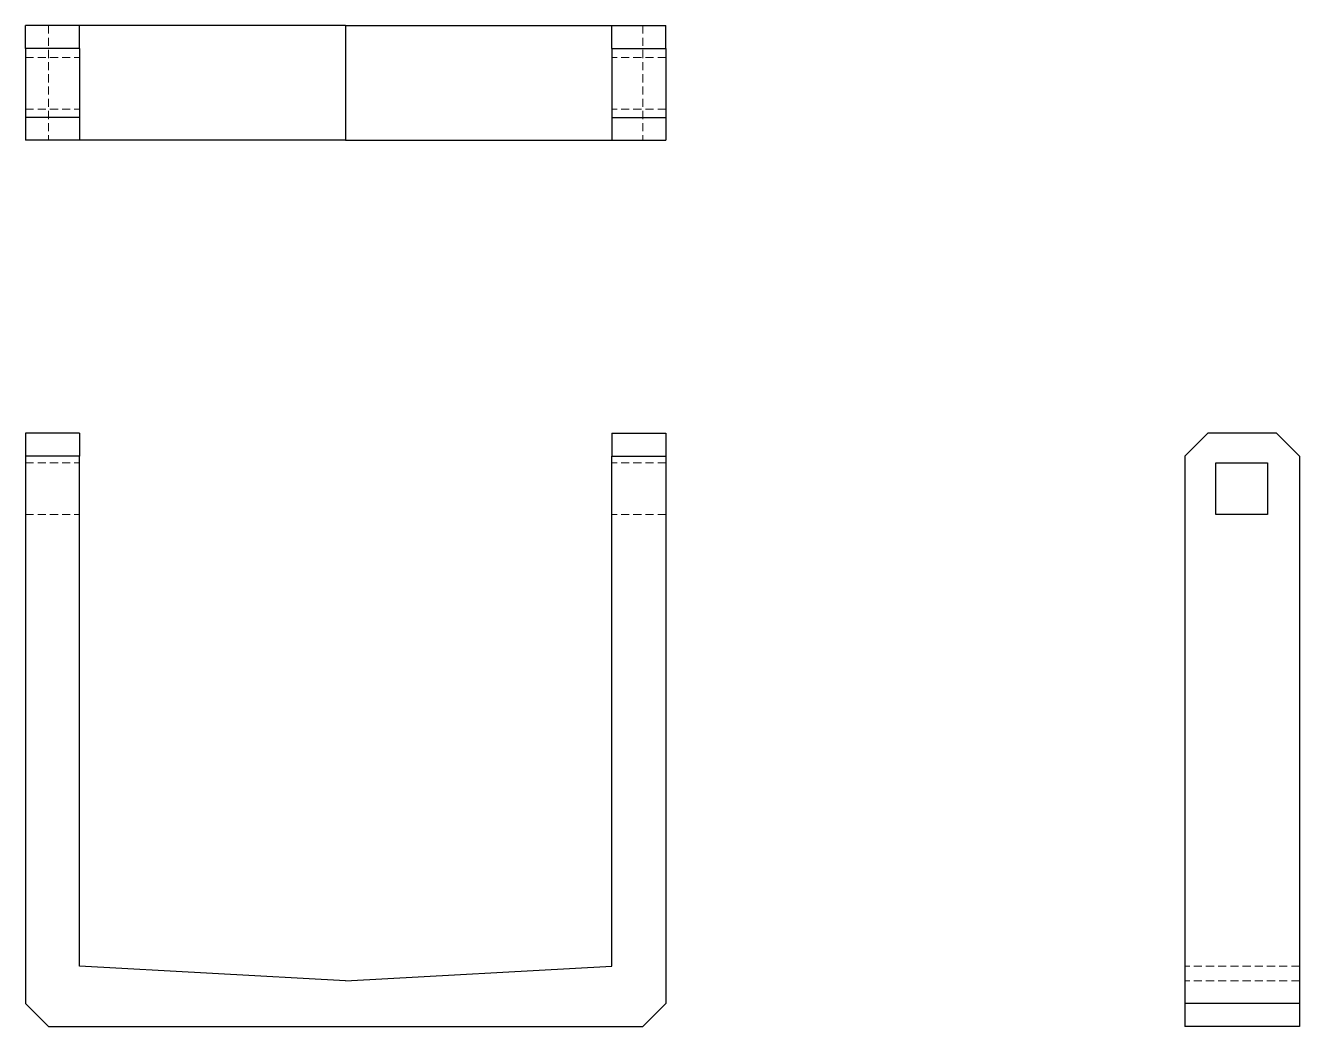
# Model space of a CAD drawing. Header units: millimetres. Extents: x 33 to 232, y 11 to 167.
import ezdxf

# ---------------------------------------------------------------- set-up
doc = ezdxf.new("R2010")
doc.units = ezdxf.units.MM
doc.linetypes.add('HIDDEN', pattern=[1.905, 1.27, -0.635])

msp = doc.modelspace()

# ---------------------------------------------------------------- linework, layer by layer
at = {"color": 7, "linetype": 'Continuous', "lineweight": 25}
for p, q in [((41.42, 166.96), (33, 166.96)), ((33, 163.38), (33, 166.96)), ((41.42, 163.38), (41.42, 166.96)), ((83, 166.96), (41.42, 166.96)), ((83, 166.96), (83, 149.04)), ((83, 166.96), (124.58, 166.96)), ((124.58, 166.96), (133, 166.96)), ((124.58, 163.38), (124.58, 166.96)), ((133, 163.38), (133, 166.96)), ((41.42, 163.38), (33, 163.38)), ((33, 163.38), (33, 152.62)), ((41.42, 163.38), (41.42, 152.62)), ((124.58, 163.38), (133, 163.38)), ((124.58, 163.38), (124.58, 152.62)), ((133, 163.38), (133, 152.62)), ((41.42, 152.62), (33, 152.62)), ((33, 152.62), (33, 149.04)), ((41.42, 152.62), (41.42, 149.04)), ((124.58, 152.62), (133, 152.62)), ((124.58, 152.62), (124.58, 149.04)), ((133, 152.62), (133, 149.04)), ((41.42, 149.04), (33, 149.04)), ((83, 149.04), (41.42, 149.04)), ((83, 149.04), (124.58, 149.04)), ((124.58, 149.04), (133, 149.04)), ((41.42, 103.32), (33, 103.32)), ((33, 103.32), (33, 99.74)), ((41.42, 103.32), (41.42, 99.74)), ((124.58, 103.32), (124.58, 99.74)), ((124.58, 103.32), (133, 103.32)), ((133, 103.32), (133, 99.74)), ((217.62, 103.32), (214.04, 99.74)), ((228.38, 103.32), (217.62, 103.32)), ((228.38, 103.32), (231.96, 99.74)), ((41.42, 99.74), (33, 99.74)), ((33, 99.74), (33, 14.26)), ((41.42, 20.11), (41.42, 99.74)), ((124.58, 20.11), (124.58, 99.74)), ((124.58, 99.74), (133, 99.74)), ((133, 99.74), (133, 14.26)), ((214.04, 99.74), (214.04, 14.26)), ((231.96, 99.74), (231.96, 14.26)), ((218.88, 98.66), (226.94, 98.66)), ((218.88, 90.6), (218.88, 98.66)), ((226.94, 98.66), (226.94, 90.6)), ((226.94, 90.6), (218.88, 90.6)), ((83, 17.8), (41.42, 20.11)), ((83, 17.8), (124.58, 20.11)), ((33, 14.26), (36.58, 10.68)), ((133, 14.26), (129.42, 10.68)), ((231.96, 14.26), (214.04, 14.26)), ((214.04, 14.26), (214.04, 10.68)), ((231.96, 14.26), (231.96, 10.68)), ((36.58, 10.68), (129.42, 10.68)), ((231.96, 10.68), (214.04, 10.68))]:
    msp.add_line(p, q, dxfattribs=at)
at = {"color": 7, "linetype": 'HIDDEN', "lineweight": 18}
for p, q in [((36.58, 166.96), (36.58, 149.04)), ((129.42, 166.96), (129.42, 149.04)), ((33, 161.94), (41.42, 161.94)), ((133, 161.94), (124.58, 161.94)), ((33, 153.88), (41.42, 153.88)), ((133, 153.88), (124.58, 153.88)), ((33, 98.66), (41.42, 98.66)), ((133, 98.66), (124.58, 98.66)), ((33, 90.6), (41.42, 90.6)), ((133, 90.6), (124.58, 90.6)), ((231.96, 20.11), (214.04, 20.11)), ((231.96, 17.8), (214.04, 17.8))]:
    msp.add_line(p, q, dxfattribs=at)

doc.saveas('drawing.dxf')
